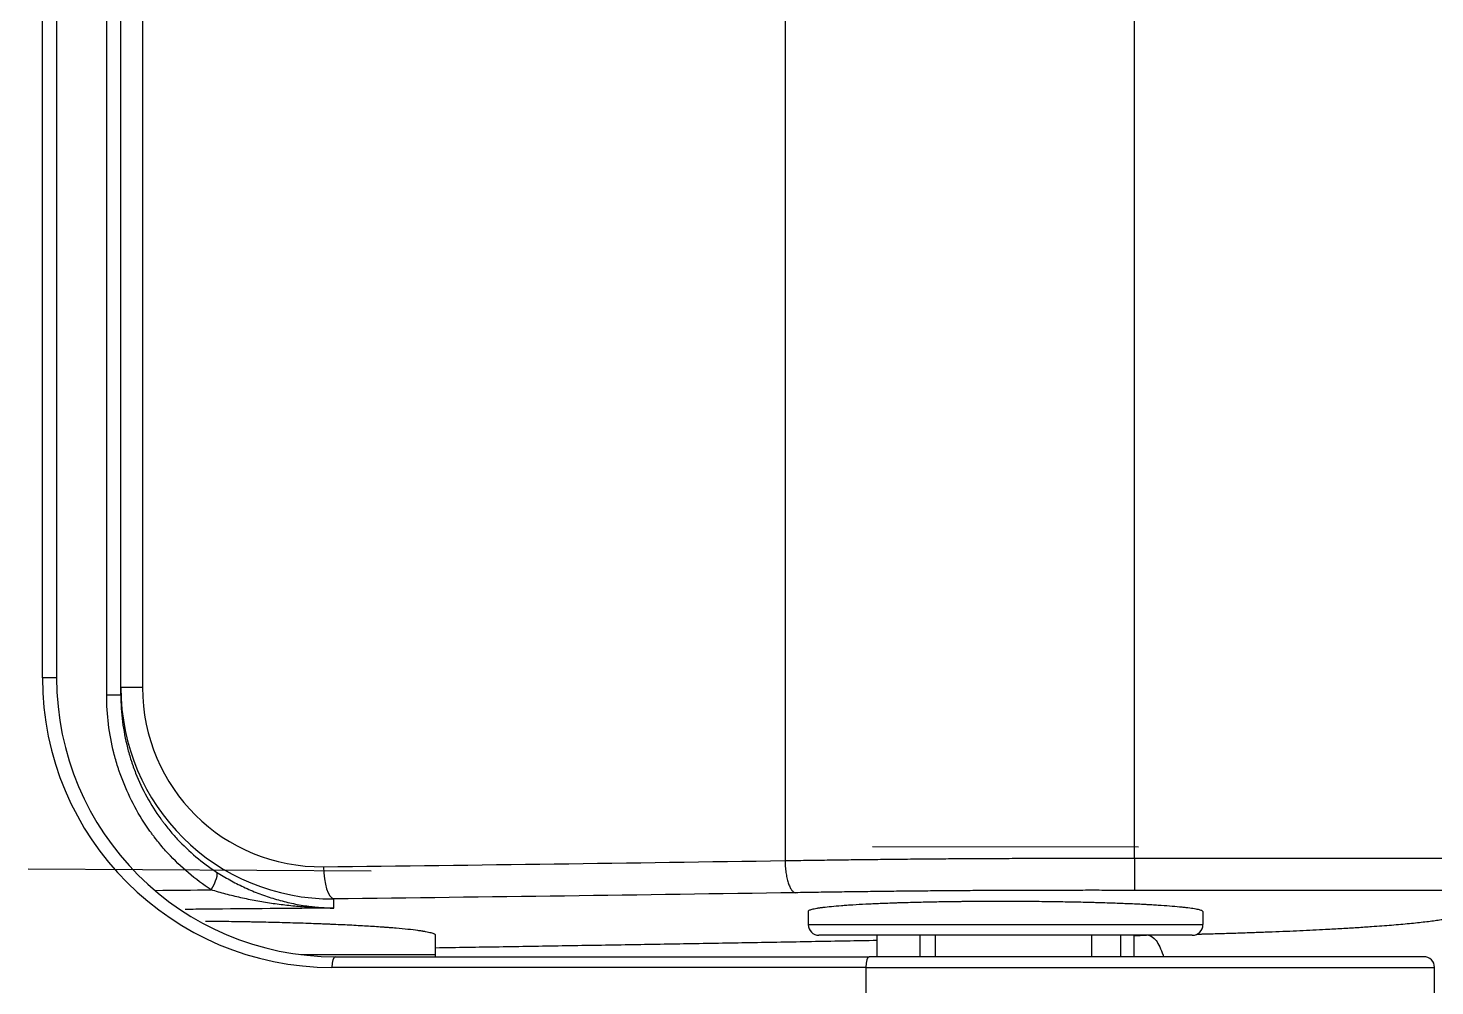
# Model space of a CAD drawing. Header units: millimetres. Extents: x -33000 to 294000, y 0 to 42408.
# Drawn here: x 95275.4 to 95341, y 16055.5 to 16100.2 of the extents above; entities that cross this region are included whole.
import ezdxf

# ---------------------------------------------------------------- set-up
doc = ezdxf.new("R2010")
doc.units = ezdxf.units.MM
doc.header["$LTSCALE"] = 50
doc.layers.add('arch', color=8, linetype='Continuous')

msp = doc.modelspace()

# ---------------------------------------------------------------- linework, layer by layer
at = {"layer": 'arch', "linetype": 'Continuous'}
for p, q in [((95279.084, 16069.056), (95279.084, 16358.857)), ((95276.087, 16069.855), (95276.087, 16358.059)), ((95276.75, 16358.059), (95276.75, 16069.855)), ((95279.747, 16069.405), (95279.747, 16358.509)), ((95280.758, 16358.509), (95280.758, 16069.405)), ((95276.75, 16069.855), (95276.087, 16069.855)), ((95279.747, 16069.056), (95279.084, 16069.056)), ((95279.747, 16069.056), (95279.747, 16069.405)), ((95280.758, 16069.405), (95279.747, 16069.405)), ((95327.192, 16061.966), (95314.792, 16061.975)), ((95275.422, 16060.956), (95291.422, 16060.861)), ((95311.792, 16058.977), (95311.792, 16058.357)), ((95311.792, 16058.357), (95330.192, 16058.357)), ((95330.192, 16058.962), (95330.192, 16058.357)), ((95294.422, 16056.957), (95294.422, 16057.844)), ((95329.692, 16057.857), (95312.292, 16057.857)), ((95314.992, 16057.857), (95314.992, 16056.855)), ((95316.992, 16057.857), (95316.992, 16056.855)), ((95317.708, 16057.857), (95317.708, 16056.855)), ((95324.992, 16057.857), (95324.992, 16056.855)), ((95326.347, 16057.857), (95326.347, 16056.855)), ((95326.992, 16056.855), (95326.992, 16057.857)), ((95288.13, 16056.957), (95294.422, 16056.957)), ((95289.75, 16056.855), (95314.636, 16056.855)), ((95340.492, 16056.855), (95314.636, 16056.855)), ((95314.473, 16056.355), (95289.587, 16056.355)), ((95314.473, 16056.355), (95340.992, 16056.355)), ((95340.992, 16020.638), (95340.992, 16056.355))]:
    msp.add_line(p, q, dxfattribs=at)
for centre, start, end in [((95312.292, 16058.357), 180, 270), ((95329.692, 16058.357), 270, 0), ((95293.922, 16056.957), 348.30845, 0), ((95340.492, 16056.355), 0, 90)]:
    msp.add_arc(centre, 0.5, start, end, dxfattribs=at)
for centre, major_axis, ratio, start_param, end_param in [((95289.587, 16069.855), (-13.5, 0), 1, 0, 1.570796), ((95289.75, 16069.855), (-13, 0), 1, 0, 1.570796), ((95289.747, 16069.565), (-6.867, -7.387), 0.984124, 5.469289, 7.032689), ((95289.258, 16069.565), (-5.798, -6.334), 0.981335, 5.463069, 7.026469), ((95289.684, 16061.051), (-0.017, 1.5), 0.325964, 1.567085, 3.083985), ((95283.656, 16059.973), (-0.544, -0.839), 0.254745, 1.734631, 3.094705), ((95289.75, 16056.355), (0, 0.5), 0.325982, 0, 1.570796), ((95314.636, 16056.355), (0, 0.5), 0.325982, 0, 1.570796)]:
    msp.add_ellipse(centre, major_axis=major_axis, ratio=ratio, start_param=start_param, end_param=end_param, dxfattribs=at)
for points, degree in [([(95310.709, 16366.574), (95310.709, 16061.338)], 1), ([(95327.009, 16061.448), (95327.009, 16366.46)], 1), ([(95327.009, 16061.448), (95332.759, 16061.443), (95338.51, 16061.443), (95344.26, 16061.446)], 3), ([(95281.382, 16059.948), (95282.238, 16059.957), (95283.096, 16059.965), (95283.955, 16059.973)], 3), ([(95344.266, 16059.948), (95338.513, 16059.945), (95332.76, 16059.945), (95327.007, 16059.95)], 3), ([(95289.679, 16059.17), (95289.677, 16059.298), (95289.675, 16059.425), (95289.673, 16059.553)], 3), ([(95289.68, 16059.122), (95289.68, 16059.138), (95289.68, 16059.154), (95289.679, 16059.17)], 3), ([(95326.992, 16057.845), (95327.18, 16057.849), (95327.369, 16057.852), (95327.557, 16057.856)], 3), ([(95314.473, 16056.355), (95314.473, 16044.59), (95314.473, 16032.825), (95314.473, 16021.059)], 3)]:
    msp.add_open_spline(points, degree=degree, dxfattribs=at)
for points, knots in [([(95283.955, 16059.973), (95283.584, 16060.216), (95283.232, 16060.479), (95282.562, 16061.047), (95282.245, 16061.351), (95281.796, 16061.838), (95281.651, 16062.005), (95281.44, 16062.265), (95281.371, 16062.352), (95281.269, 16062.486), (95281.235, 16062.531), (95281.169, 16062.621), (95281.136, 16062.667), (95280.843, 16063.077), (95280.607, 16063.456), (95280.182, 16064.242), (95279.994, 16064.648), (95279.789, 16065.174), (95279.73, 16065.333), (95279.674, 16065.494), (95279.638, 16065.602), (95279.62, 16065.656), (95279.534, 16065.927), (95279.472, 16066.145), (95279.306, 16066.803), (95279.223, 16067.247), (95279.112, 16068.144), (95279.084, 16068.598), (95279.084, 16069.056)], [0, 0, 0, 0, 0.125, 0.125, 0.25, 0.25, 0.3125, 0.3125, 0.34375, 0.34375, 0.359375, 0.359375, 0.375, 0.375, 0.5, 0.5, 0.625, 0.625, 0.65625, 0.671875, 0.671875, 0.6875, 0.6875, 0.75, 0.75, 0.875, 0.875, 1, 1, 1, 1]), ([(95279.747, 16069.056), (95279.747, 16068.638), (95279.773, 16068.224), (95279.876, 16067.405), (95279.952, 16067), (95280.105, 16066.4), (95280.162, 16066.202), (95280.242, 16065.955), (95280.258, 16065.905), (95280.292, 16065.807), (95280.343, 16065.66), (95280.398, 16065.515), (95280.586, 16065.037), (95280.759, 16064.667), (95281.15, 16063.954), (95281.366, 16063.61), (95281.635, 16063.238), (95281.665, 16063.197), (95281.726, 16063.115), (95281.757, 16063.074), (95281.851, 16062.953), (95281.914, 16062.874), (95282.107, 16062.639), (95282.24, 16062.487), (95282.65, 16062.047), (95282.94, 16061.773), (95283.551, 16061.261), (95283.872, 16061.023), (95284.209, 16060.805)], [0, 0, 0, 0, 0.125, 0.125, 0.25, 0.25, 0.3125, 0.3125, 0.328125, 0.328125, 0.34375, 0.375, 0.375, 0.5, 0.5, 0.625, 0.625, 0.640625, 0.640625, 0.65625, 0.65625, 0.6875, 0.6875, 0.75, 0.75, 0.875, 0.875, 1, 1, 1, 1]), ([(95289.195, 16061.051), (95292.781, 16061.092), (95296.367, 16061.136), (95303.538, 16061.232), (95307.124, 16061.284), (95310.71, 16061.338)], [0, 0, 0, 0, 0.5, 0.5, 1, 1, 1, 1]), ([(95310.709, 16061.338), (95311.037, 16061.343), (95311.693, 16061.353), (95312.351, 16061.362), (95313.01, 16061.371), (95313.341, 16061.376), (95314.003, 16061.384), (95314.335, 16061.388), (95315.001, 16061.396), (95315.335, 16061.4), (95316.006, 16061.407), (95316.342, 16061.411), (95316.848, 16061.416), (95317.018, 16061.417), (95317.357, 16061.42), (95317.527, 16061.422), (95318.037, 16061.426), (95318.378, 16061.428), (95319.061, 16061.433), (95319.403, 16061.435), (95320.089, 16061.438), (95320.433, 16061.44), (95321.122, 16061.443), (95321.467, 16061.444), (95321.985, 16061.445), (95322.158, 16061.445), (95322.504, 16061.446), (95322.677, 16061.447), (95323.197, 16061.447), (95323.543, 16061.448), (95324.236, 16061.448), (95324.582, 16061.448), (95325.275, 16061.449), (95325.968, 16061.448), (95326.662, 16061.448), (95327.009, 16061.448)], [0, 0, 0, 0, 0.0625, 0.125, 0.125, 0.1875, 0.1875, 0.25, 0.25, 0.3125, 0.3125, 0.375, 0.375, 0.40625, 0.40625, 0.4375, 0.4375, 0.5, 0.5, 0.5625, 0.5625, 0.625, 0.625, 0.6875, 0.6875, 0.71875, 0.71875, 0.75, 0.75, 0.8125, 0.8125, 0.875, 0.875, 0.9375, 1, 1, 1, 1]), ([(95310.709, 16061.338), (95310.711, 16061.243), (95310.715, 16061.148), (95310.729, 16060.962), (95310.739, 16060.87), (95310.765, 16060.694), (95310.78, 16060.609), (95310.816, 16060.449), (95310.836, 16060.374), (95310.88, 16060.236), (95310.905, 16060.174), (95310.957, 16060.063), (95310.984, 16060.015), (95311.042, 16059.936), (95311.071, 16059.904), (95311.132, 16059.859), (95311.163, 16059.845), (95311.194, 16059.84)], [0, 0, 0, 0, 0.125, 0.125, 0.25, 0.25, 0.375, 0.375, 0.5, 0.5, 0.625, 0.625, 0.75, 0.75, 0.875, 0.875, 1, 1, 1, 1]), ([(95327.009, 16061.448), (95327.009, 16061.353), (95327.008, 16061.258), (95327.008, 16061.071), (95327.008, 16060.98), (95327.008, 16060.804), (95327.008, 16060.719), (95327.008, 16060.559), (95327.008, 16060.484), (95327.008, 16060.346), (95327.008, 16060.284), (95327.008, 16060.173), (95327.008, 16060.125), (95327.007, 16060.046), (95327.007, 16060.014), (95327.007, 16059.969), (95327.007, 16059.955), (95327.007, 16059.95)], [0, 0, 0, 0, 0.125, 0.125, 0.25, 0.25, 0.375, 0.375, 0.5, 0.5, 0.625, 0.625, 0.75, 0.75, 0.875, 0.875, 1, 1, 1, 1]), ([(95284.209, 16060.805), (95284.309, 16060.74), (95284.41, 16060.677), (95284.614, 16060.555), (95284.717, 16060.495), (95285.031, 16060.32), (95285.245, 16060.21), (95285.574, 16060.056), (95285.685, 16060.006), (95285.909, 16059.91), (95286.022, 16059.864), (95286.366, 16059.73), (95286.596, 16059.65), (95287.06, 16059.507), (95287.293, 16059.444), (95287.763, 16059.334), (95288, 16059.287), (95288.357, 16059.23), (95288.477, 16059.213), (95288.657, 16059.191), (95288.717, 16059.184), (95288.837, 16059.171), (95288.897, 16059.165), (95289.078, 16059.149), (95289.198, 16059.141), (95289.379, 16059.131), (95289.439, 16059.128), (95289.53, 16059.125), (95289.56, 16059.124), (95289.605, 16059.123), (95289.62, 16059.123), (95289.643, 16059.123), (95289.651, 16059.122), (95289.659, 16059.122), (95289.659, 16059.122), (95289.66, 16059.122), (95289.661, 16059.122), (95289.662, 16059.122), (95289.665, 16059.122), (95289.667, 16059.122), (95289.673, 16059.122), (95289.677, 16059.122), (95289.68, 16059.122)], [0, 0, 0, 0, 0.0625, 0.0625, 0.125, 0.125, 0.25, 0.25, 0.3125, 0.3125, 0.375, 0.375, 0.5, 0.5, 0.625, 0.625, 0.75, 0.75, 0.8125, 0.8125, 0.84375, 0.84375, 0.875, 0.875, 0.9375, 0.9375, 0.96875, 0.96875, 0.984375, 0.984375, 0.992188, 0.992188, 0.996094, 0.996094, 0.996338, 0.996338, 0.996582, 0.996582, 0.99707, 0.998047, 0.998047, 1, 1, 1, 1]), ([(95289.68, 16059.122), (95289.676, 16059.122), (95289.671, 16059.122), (95289.665, 16059.122), (95289.661, 16059.122), (95289.659, 16059.122), (95289.65, 16059.122), (95289.642, 16059.122), (95289.619, 16059.122), (95289.604, 16059.122), (95289.558, 16059.123), (95289.527, 16059.123), (95289.436, 16059.124), (95289.374, 16059.125), (95289.191, 16059.129), (95289.069, 16059.133), (95288.824, 16059.142), (95288.702, 16059.148), (95288.458, 16059.162), (95288.336, 16059.17), (95287.971, 16059.198), (95287.728, 16059.22), (95287.245, 16059.274), (95287.003, 16059.305), (95286.523, 16059.376), (95286.283, 16059.416), (95285.926, 16059.483), (95285.807, 16059.506), (95285.57, 16059.555), (95285.452, 16059.581), (95285.1, 16059.66), (95284.868, 16059.717), (95284.408, 16059.839), (95284.18, 16059.905), (95283.955, 16059.973)], [0, 0, 0, 0, 0.001953, 0.00293, 0.00293, 0.003906, 0.003906, 0.007812, 0.007812, 0.015625, 0.015625, 0.03125, 0.03125, 0.0625, 0.0625, 0.125, 0.125, 0.1875, 0.1875, 0.25, 0.25, 0.375, 0.375, 0.5, 0.5, 0.625, 0.625, 0.6875, 0.6875, 0.75, 0.75, 0.875, 0.875, 1, 1, 1, 1]), ([(95311.194, 16059.84), (95307.607, 16059.786), (95304.021, 16059.734), (95296.847, 16059.638), (95293.26, 16059.594), (95289.673, 16059.553)], [0, 0, 0, 0, 0.5, 0.5, 1, 1, 1, 1]), ([(95327.007, 16059.95), (95326.669, 16059.95), (95325.992, 16059.95), (95325.316, 16059.951), (95324.641, 16059.951), (95324.304, 16059.95), (95323.631, 16059.95), (95323.295, 16059.949), (95322.624, 16059.948), (95322.289, 16059.948), (95321.621, 16059.946), (95321.287, 16059.945), (95320.622, 16059.942), (95320.29, 16059.941), (95319.627, 16059.937), (95319.297, 16059.935), (95318.638, 16059.93), (95318.309, 16059.928), (95317.654, 16059.922), (95317.327, 16059.919), (95316.675, 16059.913), (95316.35, 16059.909), (95315.7, 16059.902), (95315.376, 16059.898), (95314.729, 16059.89), (95314.407, 16059.886), (95313.762, 16059.878), (95313.44, 16059.873), (95312.797, 16059.864), (95312.155, 16059.855), (95311.514, 16059.845), (95311.194, 16059.84)], [0, 0, 0, 0, 0.0625, 0.125, 0.125, 0.1875, 0.1875, 0.25, 0.25, 0.3125, 0.3125, 0.375, 0.375, 0.4375, 0.4375, 0.5, 0.5, 0.5625, 0.5625, 0.625, 0.625, 0.6875, 0.6875, 0.75, 0.75, 0.8125, 0.8125, 0.875, 0.875, 0.9375, 1, 1, 1, 1]), ([(95289.68, 16059.122), (95287.691, 16059.106), (95285.712, 16059.089), (95283.406, 16059.067), (95283.072, 16059.064), (95282.737, 16059.06)], [0, 0, 0, 0, 0.854701, 0.854701, 1, 1, 1, 1]), ([(95311.792, 16058.977), (95311.792, 16058.993), (95311.807, 16059.009), (95311.866, 16059.04), (95311.91, 16059.056), (95312.027, 16059.087), (95312.1, 16059.102), (95312.209, 16059.121), (95312.243, 16059.126), (95312.279, 16059.132), (95312.304, 16059.136), (95312.317, 16059.138), (95312.38, 16059.147), (95312.435, 16059.154), (95312.608, 16059.176), (95312.864, 16059.204), (95313.172, 16059.231), (95313.422, 16059.25), (95313.509, 16059.256), (95313.644, 16059.266), (95313.689, 16059.269), (95313.783, 16059.275), (95313.83, 16059.278), (95314.07, 16059.293), (95314.273, 16059.304), (95314.697, 16059.326), (95314.919, 16059.336), (95315.382, 16059.355), (95315.623, 16059.364), (95315.938, 16059.375), (95316.001, 16059.377), (95316.097, 16059.38), (95316.129, 16059.381), (95316.194, 16059.383), (95316.356, 16059.388), (95316.52, 16059.393), (95316.919, 16059.403), (95317.461, 16059.416), (95318.026, 16059.425), (95318.458, 16059.432), (95318.603, 16059.434), (95318.824, 16059.436), (95318.898, 16059.437), (95319.046, 16059.439), (95319.12, 16059.439), (95319.491, 16059.443), (95319.789, 16059.445), (95320.387, 16059.447), (95320.686, 16059.447), (95321.286, 16059.447), (95321.587, 16059.446), (95321.927, 16059.443), (95321.964, 16059.443), (95322.04, 16059.443), (95322.078, 16059.442), (95322.191, 16059.442), (95322.416, 16059.44), (95322.639, 16059.438), (95323.082, 16059.433), (95323.664, 16059.424), (95324.229, 16059.413), (95324.647, 16059.404), (95324.785, 16059.401), (95324.991, 16059.396), (95325.059, 16059.394), (95325.195, 16059.39), (95325.262, 16059.388), (95325.595, 16059.379), (95325.853, 16059.371), (95326.352, 16059.353), (95326.593, 16059.343), (95327.057, 16059.323), (95327.28, 16059.313), (95327.522, 16059.3), (95327.549, 16059.299), (95327.602, 16059.296), (95327.681, 16059.292), (95327.861, 16059.281), (95328.008, 16059.272), (95328.294, 16059.254), (95328.651, 16059.229), (95328.96, 16059.202), (95329.174, 16059.181), (95329.242, 16059.174), (95329.372, 16059.16), (95329.433, 16059.153), (95329.607, 16059.131), (95329.708, 16059.116), (95329.882, 16059.086), (95329.955, 16059.071), (95330.043, 16059.048), (95330.069, 16059.041), (95330.103, 16059.029), (95330.113, 16059.025), (95330.132, 16059.017), (95330.14, 16059.013), (95330.177, 16058.994), (95330.192, 16058.978), (95330.192, 16058.962)], [0, 0, 0, 0, 0.03125, 0.03125, 0.0625, 0.0625, 0.09375, 0.09375, 0.101562, 0.105469, 0.105469, 0.109375, 0.109375, 0.125, 0.125, 0.15625, 0.1875, 0.1875, 0.203125, 0.203125, 0.210938, 0.210938, 0.21875, 0.21875, 0.25, 0.25, 0.28125, 0.28125, 0.3125, 0.3125, 0.320313, 0.320313, 0.324219, 0.324219, 0.328125, 0.34375, 0.34375, 0.375, 0.40625, 0.40625, 0.421875, 0.421875, 0.429688, 0.429688, 0.4375, 0.4375, 0.46875, 0.46875, 0.5, 0.5, 0.53125, 0.53125, 0.535156, 0.535156, 0.539063, 0.539063, 0.546875, 0.5625, 0.5625, 0.59375, 0.625, 0.625, 0.640625, 0.640625, 0.648438, 0.648438, 0.65625, 0.65625, 0.6875, 0.6875, 0.71875, 0.71875, 0.75, 0.75, 0.753906, 0.753906, 0.757812, 0.765625, 0.78125, 0.78125, 0.8125, 0.84375, 0.84375, 0.859375, 0.859375, 0.875, 0.875, 0.90625, 0.90625, 0.9375, 0.9375, 0.953125, 0.953125, 0.960938, 0.960938, 0.96875, 0.96875, 1, 1, 1, 1]), ([(95294.422, 16057.844), (95294.422, 16057.864), (95294.404, 16057.883), (95294.334, 16057.922), (95294.281, 16057.942), (95294.142, 16057.98), (95294.055, 16058), (95293.924, 16058.024), (95293.884, 16058.031), (95293.84, 16058.038), (95293.811, 16058.043), (95293.796, 16058.045), (95293.719, 16058.057), (95293.654, 16058.066), (95293.448, 16058.094), (95293.141, 16058.131), (95292.773, 16058.166), (95292.474, 16058.192), (95292.371, 16058.2), (95292.209, 16058.213), (95292.155, 16058.217), (95292.043, 16058.225), (95291.987, 16058.229), (95291.699, 16058.25), (95291.457, 16058.266), (95290.95, 16058.296), (95290.685, 16058.31), (95290.131, 16058.338), (95289.843, 16058.351), (95289.467, 16058.367), (95289.391, 16058.37), (95289.277, 16058.375), (95289.238, 16058.376), (95289.161, 16058.379), (95288.967, 16058.387), (95288.771, 16058.394), (95288.294, 16058.411), (95287.646, 16058.431), (95286.971, 16058.449), (95286.454, 16058.461), (95286.28, 16058.465), (95286.017, 16058.47), (95285.929, 16058.472), (95285.752, 16058.475), (95285.663, 16058.476), (95285.219, 16058.484), (95284.863, 16058.49), (95284.237, 16058.497), (95283.968, 16058.5), (95283.698, 16058.502)], [0, 0, 0, 0, 0.063482, 0.063482, 0.126964, 0.126964, 0.190446, 0.190446, 0.206316, 0.214252, 0.214252, 0.222187, 0.222187, 0.253928, 0.253928, 0.31741, 0.380892, 0.380892, 0.412633, 0.412633, 0.428503, 0.428503, 0.444374, 0.444374, 0.507856, 0.507856, 0.571338, 0.571338, 0.63482, 0.63482, 0.65069, 0.65069, 0.658626, 0.658626, 0.666561, 0.698302, 0.698302, 0.761784, 0.825266, 0.825266, 0.857007, 0.857007, 0.872877, 0.872877, 0.888748, 0.888748, 0.95223, 0.95223, 1, 1, 1, 1]), ([(95330.192, 16057.915), (95330.215, 16057.916), (95330.261, 16057.917), (95330.33, 16057.919), (95330.398, 16057.921), (95330.466, 16057.923), (95330.535, 16057.925), (95330.602, 16057.927), (95330.888, 16057.935), (95331.385, 16057.949), (95332.083, 16057.972), (95332.765, 16057.996), (95333.654, 16058.029), (95334.723, 16058.074), (95335.794, 16058.126), (95336.676, 16058.175), (95337.392, 16058.218), (95338.179, 16058.271), (95339.007, 16058.333), (95339.699, 16058.395), (95340.2, 16058.445), (95340.548, 16058.484), (95340.869, 16058.523), (95341.163, 16058.563), (95341.427, 16058.603), (95341.662, 16058.643), (95341.868, 16058.684), (95341.996, 16058.714), (95342.068, 16058.733), (95342.096, 16058.74), (95342.123, 16058.748), (95342.149, 16058.756), (95342.174, 16058.763), (95342.198, 16058.771), (95342.221, 16058.778), (95342.244, 16058.786), (95342.265, 16058.793), (95342.285, 16058.801), (95342.305, 16058.809), (95342.323, 16058.816), (95342.341, 16058.824), (95342.357, 16058.832), (95342.373, 16058.84), (95342.387, 16058.847), (95342.401, 16058.855), (95342.414, 16058.863), (95342.426, 16058.871), (95342.437, 16058.878), (95342.447, 16058.886), (95342.453, 16058.891), (95342.456, 16058.894)], [0, 0, 0, 0, 0.00328, 0.006559, 0.009835, 0.01311, 0.016383, 0.019654, 0.022924, 0.057663, 0.092386, 0.127141, 0.161976, 0.231771, 0.30158, 0.348098, 0.394547, 0.441043, 0.51077, 0.580511, 0.615477, 0.650382, 0.685273, 0.720198, 0.75505, 0.789822, 0.824564, 0.859324, 0.865628, 0.871938, 0.878256, 0.884581, 0.890913, 0.897253, 0.903602, 0.909959, 0.916325, 0.9227, 0.929084, 0.935477, 0.941881, 0.948294, 0.954718, 0.961153, 0.967599, 0.974056, 0.980524, 0.987004, 0.993496, 1, 1, 1, 1]), ([(95327.658, 16057.858), (95327.771, 16057.841), (95328.013, 16057.683), (95328.248, 16057.202), (95328.348, 16056.888), (95328.354, 16056.866)], [0, 0, 0, 0, 0.482421, 0.964911, 1, 1, 1, 1]), ([(95329.913, 16057.908), (95329.936, 16057.909), (95329.983, 16057.91), (95330.053, 16057.912), (95330.123, 16057.914), (95330.169, 16057.915), (95330.192, 16057.915)], [0, 0, 0, 0, 0.250011, 0.500012, 0.750007, 1, 1, 1, 1]), ([(95294.422, 16057.276), (95294.916, 16057.284), (95295.902, 16057.299), (95297.379, 16057.323), (95298.852, 16057.347), (95300.321, 16057.371), (95301.787, 16057.395), (95303.25, 16057.419), (95304.708, 16057.444), (95306.163, 16057.468), (95307.615, 16057.493), (95309.063, 16057.518), (95310.507, 16057.544), (95311.947, 16057.569), (95313.384, 16057.595), (95314.399, 16057.613), (95314.934, 16057.622), (95314.992, 16057.623)], [0, 0, 0, 0, 0.071979, 0.143779, 0.215402, 0.286847, 0.358114, 0.429204, 0.500117, 0.570854, 0.641414, 0.711798, 0.782006, 0.852038, 0.921895, 0.991577, 1, 1, 1, 1])]:
    msp.add_open_spline(points, degree=3, knots=knots, dxfattribs=at)

doc.saveas('drawing.dxf')
